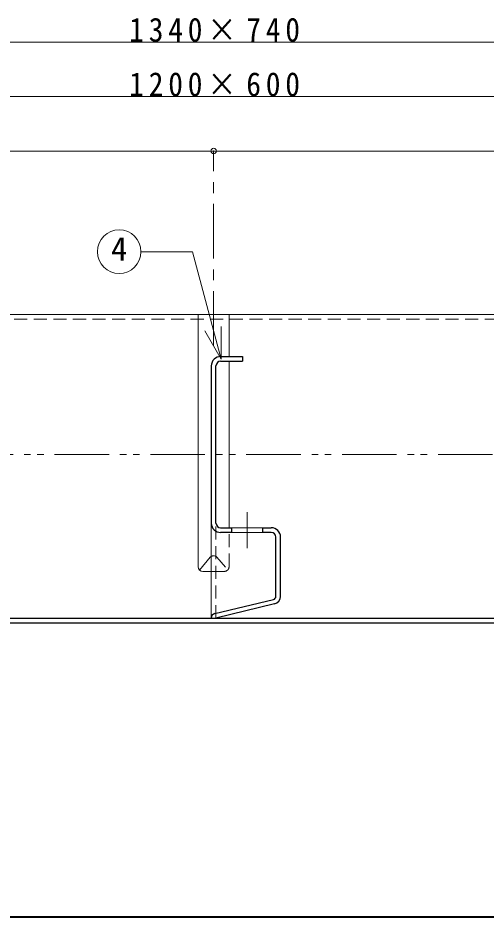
# Model space of a CAD drawing. Units: millimetres at full size, sheet at 1:7; details may follow other scales. Extents: x -1481 to 1354, y -996 to 971.
# Drawn here: x -404 to -103, y -996 to -419 of the extents above; entities that cross this region are included whole.
import ezdxf
from ezdxf.enums import TextEntityAlignment as Align

# ---------------------------------------------------------------- set-up
doc = ezdxf.new("R2010")
doc.units = ezdxf.units.MM
doc.header["$LTSCALE"] = 7
doc.header["$PDMODE"] = 32
doc.header["$PDSIZE"] = 3.5
for name, pattern in [('CHAIN1', [8, 5, -1, 1, -1]), ('DASHED1', [1.8, 1.2, -0.6]), ('DOUBLE_CHAIN1', [8.8, 5, -1, 0.6, -0.6, 0.6, -1])]:
    doc.linetypes.add(name, pattern=pattern)
doc.layers.add('0-0____1', color=4, linetype='Continuous', lineweight=9)
doc.styles.add('ＭＳ ゴシック', font='')
doc.styles.get('ＭＳ ゴシック').set_extended_font_data('MS Gothic')

msp = doc.modelspace()

# ---------------------------------------------------------------- linework, layer by layer
at = {"layer": '0-0____1'}
for p, q in [((-948.042, -434.268), (391.958, -434.268)), ((-918.042, -469.268), (321.958, -469.268)), ((-885.042, -609.268), (328.958, -609.268))]:
    msp.add_line(p, q, dxfattribs=at)
at = {"layer": '0-0____1', "linetype": 'CHAIN1'}
for p, q in [((-278.042, -629.268), (-278.042, -504.268)), ((-256.542, -736.268), (-256.542, -759.268))]:
    msp.add_line(p, q, dxfattribs=at)
at = {"layer": '0-0____1', "color": 7, "lineweight": 18}
for p, q in [((-324.735, -568.907), (-291.596, -568.907)), ((-273.103, -637.922), (-291.596, -568.907)), ((-287.945, -771.268), (-287.945, -609.268)), ((-268.14, -609.268), (-268.14, -636.268)), ((-273.103, -637.922), (-273.103, -616.922)), ((-273.103, -637.922), (-283.603, -619.735)), ((-268.14, -746.268), (-268.14, -639.268)), ((-279.542, -743.268), (-279.542, -804.268)), ((-246.542, -746.268), (-266.542, -746.268)), ((-246.542, -749.268), (-266.542, -749.268)), ((-287.071, -773.385), (-280.174, -765.157)), ((-279.542, -774.268), (-284.945, -774.268))]:
    msp.add_line(p, q, dxfattribs=at)
at = {"layer": '0-0____1', "linetype": 'DASHED1'}
for p, q in [((-885.042, -612.268), (328.958, -612.268)), ((-276.542, -804.268), (-276.542, -743.268)), ((-268.14, -771.268), (-268.14, -746.268)), ((-275.911, -765.157), (-269.014, -773.385)), ((-271.14, -774.268), (-279.542, -774.268))]:
    msp.add_line(p, q, dxfattribs=at)
at = {"layer": '0-0____1', "color": 5, "lineweight": 25}
for p, q in [((-273.542, -639.268), (-259.542, -639.268)), ((-279.542, -642.268), (-279.542, -743.268)), ((-276.542, -743.268), (-276.542, -642.268)), ((-273.542, -746.268), (-266.542, -746.268)), ((-266.542, -749.268), (-273.542, -749.268)), ((-266.542, -746.268), (-266.542, -749.268)), ((-246.542, -746.268), (-246.542, -749.268)), ((-246.542, -746.268), (-241.042, -746.268)), ((-241.042, -749.268), (-246.542, -749.268)), ((-238.042, -790.33), (-238.042, -752.268)), ((-235.042, -790.33), (-235.042, -752.268)), ((-277.245, -801.352), (-239.574, -792.274)), ((-238.871, -795.191), (-276.542, -804.268)), ((-853.042, -804.268), (296.958, -804.268)), ((-853.042, -807.268), (296.958, -807.268))]:
    msp.add_line(p, q, dxfattribs=at)
at = {"layer": '0-0____1', "linetype": 'DOUBLE_CHAIN1'}
msp.add_line((-873.042, -699.268), (163.958, -699.268), dxfattribs=at)
at = {"layer": '0-0____1', "color": 1, "lineweight": 40}
msp.add_line((1354.458, -996.268), (-1480.542, -996.268), dxfattribs=at)
at = {"layer": '0-0____1'}
msp.add_lwpolyline([(-878.042, -504.268), (-678.042, -504.268), (-278.042, -504.268), (121.958, -504.268)], dxfattribs=at)
at = {"layer": '0-0____1', "color": 5, "lineweight": 25}
msp.add_lwpolyline([(-273.542, -636.268), (-259.542, -636.268), (-259.542, -639.268)], dxfattribs=at)
at = {"layer": '0-0____1', "color": 7, "lineweight": 18}
msp.add_circle((-338.735, -568.907), 14, dxfattribs=at)
at = {"layer": '0-0____1', "color": 5, "lineweight": 25}
for centre, radius, start, end in [((-273.542, -642.268), 6, 90, 180), ((-273.542, -642.268), 3, 90, 180), ((-273.542, -743.268), 6, 180, 270), ((-273.542, -743.268), 3, 180, 270), ((-241.042, -752.268), 6, 0, 90), ((-241.042, -752.268), 3, 0, 90), ((-278.042, -767.268), 3, 120, 135.27973), ((-240.042, -790.33), 2, 283.54794, 0), ((-240.042, -790.33), 5, 283.54794, 0), ((-276.542, -804.268), 3, 103.54794, 180)]:
    msp.add_arc(centre, radius, start, end, dxfattribs=at)
at = {"layer": '0-0____1', "linetype": 'DASHED1'}
for centre, start, end in [((-278.042, -767.268), 44.72027, 120), ((-271.14, -771.268), 270, 0)]:
    msp.add_arc(centre, 3, start, end, dxfattribs=at)
at = {"layer": '0-0____1', "color": 7, "lineweight": 18}
msp.add_arc((-284.945, -771.268), 3, 180, 270, dxfattribs=at)
at = {"layer": '0-0____1'}
msp.add_point((-278.042, -504.268), dxfattribs=at)

# ---------------------------------------------------------------- texts
at = {"layer": '0-0____1', "color": 7, "style": 'ＭＳ ゴシック'}
msp.add_text('4', height=15.4, dxfattribs=at).set_placement((-343.985, -579.407), align=Align.BOTTOM_LEFT)
at = {"layer": '0-0____1', "color": 7, "char_height": 15.4, "attachment_point": 7, "style": 'ＭＳ ゴシック'}
for s, insert in [('\\T1.33;\\W0.9;1340×740', (-332.292, -434.268)), ('\\T1.33;\\W0.9;1200×600', (-332.292, -469.268))]:
    msp.add_mtext(s, dxfattribs=dict(at, insert=insert))

doc.saveas('drawing.dxf')
